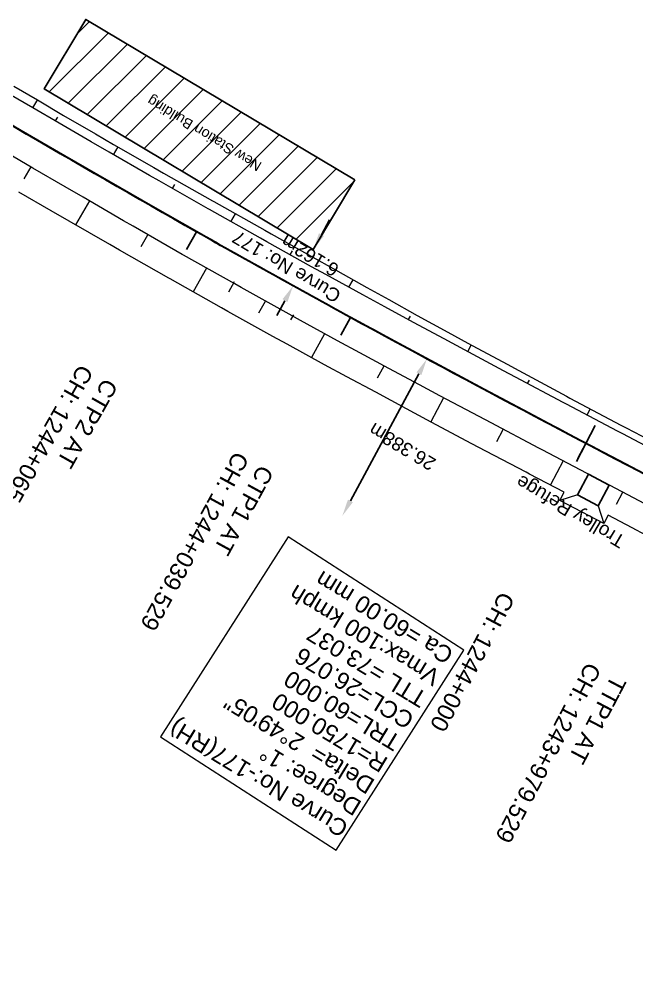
# Model space of a CAD drawing. Header units: metres. Extents: x 593990 to 610403, y 3402023 to 3411833.
# Drawn here: x 599906.5 to 599997.9, y 3408156 to 3408299.2 of the extents above; entities that cross this region are included whole.
import ezdxf

# ---------------------------------------------------------------- set-up
doc = ezdxf.new("R2010")
doc.units = ezdxf.units.M
doc.header["$MEASUREMENT"] = 0
doc.header["$PDSIZE"] = 1
doc.linetypes.add('CENTER2', pattern=[1.125, 0.75, -0.125, 0.125, -0.125])
for name, color, linetype in [('Builtup', 7, 'Continuous'), ('Text', 7, 'Continuous'), ('Trolley Refuse', 10, 'Continuous')]:
    doc.layers.add(name, color=color, linetype=linetype)
for name, color, linetype, lineweight in [('C-ALIG-DG-LINE', 1, 'CENTER2', 70), ('C-ALIG-LABL-DG', 1, 'Continuous', 25), ('C-ALIG-LABL-DG-MARK', 1, 'Continuous', 25), ('Proposed Curve_Details', 10, 'Continuous', 0), ('PROPOSED DFCC TOE LINE', 18, 'Continuous', 0), ('PROPOSED DFCC TOE SLOPES', 239, 'Continuous', 0), ('PROPOSED DFCC TRACK', 1, 'Continuous', 0), ('PROPOSED FORMATION LINE - PLAN', 187, 'Continuous', 0)]:
    doc.layers.add(name, color=color, linetype=linetype, lineweight=lineweight)
doc.styles.add('Arial', font='arial.ttf')
doc.styles.get("Standard").update_dxf_attribs({"font": 'arial.ttf'})
doc.styles.add('Style-Arial', font='arial.ttf')
doc.dimstyles.get("Standard").update_dxf_attribs({"dimtxt": 0.18, "dimasz": 0.18, "dimexe": 0.18, "dimexo": 0.0625, "dimgap": 0.09, "dimtad": 0, "dimtih": 1, "dimtoh": 1, "dimdec": 4, "dimzin": 0, "dimdsep": 46, "dimtxsty": 'Standard', "dimcen": 0.09, "dimadec": 0, "dimazin": 0, "dimtfac": 1, "dimtdec": 4, "dimtofl": 0, "dimtmove": 0, "dimatfit": 3, "dimfxl": 1, "dimtolj": 1, "dimtzin": 0, "dimarcsym": 0})

# ---------------------------------------------------------------- blocks, each defined once
blk = doc.blocks.new('*D67')
at = {"layer": 'Defpoints', "color": 0, "transparency": 16777216}
for p in [(599950.03, 3408265.15), (599947.04, 3408259.76), (599947.04, 3408259.76)]:
    blk.add_point(p, dxfattribs=at)
at = {"layer": 'PROPOSED DFCC TRACK', "color": 0, "lineweight": -2, "transparency": 16777216}
for p, q in [((599951.24, 3408267.34), (599952.45, 3408269.53)), ((599945.83, 3408257.57), (599944.62, 3408255.39))]:
    blk.add_line(p, q, dxfattribs=at)
at = {"layer": 'PROPOSED DFCC TRACK', "color": 0, "transparency": 16777216}
for points in [[(599950.87, 3408267.54), (599951.6, 3408267.14), (599950.03, 3408265.15)], [(599945.47, 3408257.78), (599946.2, 3408257.37), (599947.04, 3408259.76)]]:
    blk.add_solid(points, dxfattribs=at)
at = {"layer": 'PROPOSED DFCC TRACK', "color": 0, "lineweight": 0, "transparency": 16777216, "insert": (599949.54, 3408264.26), "char_height": 2, "attachment_point": 5, "rotation": 149, "style": 'Style-Arial'}
blk.add_mtext('\\A1;6.162m', dxfattribs=at)
blk = doc.blocks.new('TerminatorOpen_0.5')
at = {"color": 0, "linetype": 'ByBlock', "lineweight": -2}
for q in [(-1, 0.25), (-1, 0), (-1, -0.25)]:
    blk.add_line((0, 0), q, dxfattribs=at)
blk = doc.blocks.new('*D71')
at = {"layer": 'Defpoints', "color": 0, "transparency": 16777216}
for p in [(599966.86, 3408248.95), (599966.86, 3408248.95), (599954.34, 3408225.73)]:
    blk.add_point(p, dxfattribs=at)
at = {"layer": 'PROPOSED DFCC TRACK', "color": 0, "lineweight": -2, "transparency": 16777216}
blk.add_line((599955.52, 3408227.93), (599965.67, 3408246.75), dxfattribs=at)
at = {"layer": 'PROPOSED DFCC TRACK', "color": 0, "transparency": 16777216}
for points in [[(599965.3, 3408246.95), (599966.04, 3408246.56), (599966.86, 3408248.95)], [(599955.16, 3408228.12), (599955.89, 3408227.73), (599954.34, 3408225.73)]]:
    blk.add_solid(points, dxfattribs=at)
at = {"layer": 'PROPOSED DFCC TRACK', "color": 0, "lineweight": 0, "transparency": 16777216, "insert": (599963.2, 3408235.95), "char_height": 2, "attachment_point": 5, "rotation": 149, "style": 'Style-Arial'}
blk.add_mtext('\\A1;26.388m', dxfattribs=at)
blk = doc.blocks.new('Tick Hor')
blk.add_lwpolyline([(-0.5, 0), (0.5, 0)])

msp = doc.modelspace()

# ---------------------------------------------------------------- hatches: boundary and pattern name
at = {"layer": 'Text'}
h = msp.add_hatch(dxfattribs=at)
h.set_pattern_fill('ANSI31', color=256)
h.set_pattern_definition([(45, (0, 0), (-2.2450640303, 2.2450640303), [])])
h.paths.add_polyline_path([(599950.0274, 3408265.151), (599956.1731, 3408275.4578), (599916.3276, 3408299.2167), (599910.1819, 3408288.9099)])
h.paths.add_polyline_path([(599943.4317, 3408278.4575), (599926.0783, 3408289.0285), (599924.5437, 3408286.5092), (599941.8971, 3408275.9383)], flags=24)

# ---------------------------------------------------------------- linework, layer by layer
at = {"layer": 'Builtup'}
msp.add_lwpolyline([(599956.1731, 3408275.4578), (599950.0274, 3408265.151), (599910.1819, 3408288.9099), (599916.3276, 3408299.2167)], close=True, dxfattribs=at)
at = {"layer": 'C-ALIG-DG-LINE', "color": 1, "linetype": 'Continuous', "lineweight": 30, "flags": 128}
for points in [[(599932.7485, 3408267.7627), (599931.0646, 3408268.717), (599929.3818, 3408269.6731), (599927.6999, 3408270.6309), (599926.0191, 3408271.5905), (599924.3391, 3408272.5516), (599922.66, 3408273.5143), (599920.9818, 3408274.4785), (599919.3044, 3408275.4441), (599917.6278, 3408276.4112), (599915.952, 3408277.3795), (599914.2768, 3408278.3491), (599912.6024, 3408279.3199), (599910.9287, 3408280.2918), (599909.2555, 3408281.2648), (599907.583, 3408282.2388), (599905.911, 3408283.2137)], [(599998.2283, 3408232.3139), (599996.5149, 3408233.2141), (599994.8018, 3408234.1147), (599993.0889, 3408235.0159), (599991.3762, 3408235.9176), (599989.6639, 3408236.8199), (599987.952, 3408237.7229), (599986.2405, 3408238.6266), (599984.5293, 3408239.5311), (599982.8186, 3408240.4364), (599981.1084, 3408241.3427), (599979.3988, 3408242.2499), (599977.6896, 3408243.1582), (599975.9811, 3408244.0676), (599974.2732, 3408244.9781), (599972.5659, 3408245.8899), (599970.8593, 3408246.8029), (599969.1534, 3408247.7173), (599967.4483, 3408248.6331), (599965.744, 3408249.5503), (599964.0404, 3408250.4691), (599962.3378, 3408251.3894), (599960.636, 3408252.3114), (599958.9351, 3408253.235), (599957.2352, 3408254.1605), (599955.5363, 3408255.0877)]]:
    msp.add_lwpolyline(points, dxfattribs=at)
msp.add_lwpolyline([(599955.5363, 3408255.0877, -0.00372514), (599932.7485, 3408267.7627)], format="xyb", dxfattribs=at)
at = {"layer": 'C-ALIG-LABL-DG', "color": 1, "linetype": 'Continuous', "lineweight": 25}
msp.add_line((599990.3884, 3408236.438), (599989.2228, 3408234.2264), dxfattribs=at)
at = {"layer": 'C-ALIG-LABL-DG-MARK', "color": 1, "linetype": 'Continuous', "lineweight": 25}
for p, q in [((599932.7485, 3408267.7627), (599931.2708, 3408265.1519)), ((599955.5363, 3408255.0877), (599954.0976, 3408252.4552))]:
    msp.add_line(p, q, dxfattribs=at)
at = {"layer": 'Proposed Curve_Details', "color": 1}
msp.add_lwpolyline([(599953.409, 3408176.2214), (599972.3112, 3408205.8061), (599946.2925, 3408222.6036), (599927.3903, 3408193.0189)], close=True, dxfattribs=at)
at = {"layer": 'PROPOSED DFCC TOE LINE'}
for p, q in [((599912.1428, 3408284.7585), (599911.8054, 3408284.1783)), ((599920.4588, 3408279.1663), (599921.1247, 3408280.3219)), ((599907.1941, 3408275.5859), (599908.2342, 3408277.365)), ((599929.4662, 3408274.7752), (599929.1338, 3408274.1921)), ((599916.8758, 3408272.333), (599914.8262, 3408268.7956)), ((599937.8337, 3408269.2615), (599938.4991, 3408270.4431)), ((599924.5331, 3408265.5813), (599925.5391, 3408267.3382)), ((599946.8883, 3408264.9683), (599946.5602, 3408264.3781)), ((599934.2321, 3408262.3955), (599932.2482, 3408258.8781)), ((599955.3143, 3408259.5443), (599955.9359, 3408260.6776)), ((599941.978, 3408255.7477), (599942.9591, 3408257.513)), ((599964.3804, 3408255.286), (599964.0955, 3408254.76)), ((599951.7136, 3408252.68), (599949.7779, 3408249.142)), ((599972.9012, 3408250.0208), (599973.4287, 3408251.0059)), ((599959.5503, 3408246.1418), (599960.5044, 3408247.9134)), ((599981.9798, 3408245.7953), (599981.7266, 3408245.3184)), ((599969.3221, 3408243.1966), (599967.4211, 3408239.6249)), ((599990.5659, 3408240.6423), (599991.0409, 3408241.5423)), ((599977.2161, 3408236.7292), (599978.1593, 3408238.5164)), ((599987.0103, 3408233.8624), (599985.1379, 3408230.2928)), ((599994.9347, 3408227.435), (599995.8707, 3408229.2263))]:
    msp.add_line(p, q, dxfattribs=at)
at = {"layer": 'PROPOSED DFCC TOE LINE', "lineweight": 0, "flags": 128}
msp.add_lwpolyline([(599905.6674, 3408289.3318), (599909.1726, 3408287.2785), (599913.0513, 3408285.0037), (599917.7944, 3408282.2462), (599920.4507, 3408280.7095), (599926.4404, 3408277.2654), (599927.8677, 3408276.4528), (599935.115, 3408272.3444), (599935.3041, 3408272.2376), (599942.8536, 3408267.9973), (599943.8095, 3408267.4641), (599950.4113, 3408263.7719), (599952.513, 3408262.5997), (599957.9651, 3408259.5382), (599961.2131, 3408257.727), (599965.4367, 3408255.3839), (599969.9431, 3408252.899), (599972.9355, 3408251.2709), (599978.7267, 3408248.1595), (599980.474, 3408247.2243), (599987.513, 3408243.4143), (599988.0028, 3408243.1514), (599995.5699, 3408239.1435), (599996.3403, 3408238.7363), (600003.1581, 3408235.1683)], dxfattribs=at)
at = {"layer": 'PROPOSED DFCC TOE LINE', "flags": 128}
for points in [[(599993.0504, 3408224.5664), (599986.5275, 3408227.9873), (599987.1754, 3408229.2237), (599982.0597, 3408231.9055), (599981.5657, 3408232.1641), (599974.4526, 3408235.8974), (599972.6915, 3408236.8249), (599966.8576, 3408239.9243), (599963.8409, 3408241.5465), (599959.2827, 3408244.0006), (599955.0015, 3408246.305), (599951.7069, 3408248.087), (599946.1801, 3408251.1098), (599944.0577, 3408252.2819), (599937.3958, 3408255.9832), (599936.4329, 3408256.521), (599928.8319, 3408260.8025), (599928.6418, 3408260.911), (599921.3525, 3408265.063), (599919.9166, 3408265.8815), (599913.8855, 3408269.3341), (599911.2114, 3408270.8719), (599906.443, 3408273.6367)], [(600126.8528, 3408156.0165), (600123.2992, 3408157.8681), (600114.4309, 3408162.489), (600105.5625, 3408167.1099), (600096.6974, 3408171.737), (600087.8693, 3408176.4347), (600079.0036, 3408181.0606), (600070.1251, 3408185.6623), (600061.2583, 3408190.2862), (600052.4134, 3408194.9518), (600043.5672, 3408199.615), (600034.7119, 3408204.2609), (600025.8573, 3408208.908), (600017.0037, 3408213.557), (600008.1543, 3408218.2142), (600004.8542, 3408219.9509), (599999.298, 3408222.8611), (599997.2596, 3408223.9307), (599993.699, 3408225.8012), (599993.0504, 3408224.5664), (599986.5275, 3408227.9873), (599987.176, 3408229.225)]]:
    msp.add_lwpolyline(points, dxfattribs=at)
at = {"layer": 'PROPOSED DFCC TOE SLOPES', "flags": 128}
for points in [[(599908.5063, 3408286.1193), (599909.2177, 3408287.3328)], [(599938.337, 3408260.3575), (599937.4968, 3408258.8453)], [(599947.095, 3408255.4915), (599946.6715, 3408254.7202)], [(599989.1368, 3408228.8013), (599986.5275, 3408227.9873)], [(599992.2364, 3408227.1757), (599993.0504, 3408224.5664)]]:
    msp.add_lwpolyline(points, dxfattribs=at)
at = {"layer": 'PROPOSED DFCC TRACK', "linetype": 'Continuous', "lineweight": 30, "flags": 128}
for points in [[(599932.7659, 3408267.753), (599926.2464, 3408271.4608), (599919.741, 3408275.1929), (599913.2475, 3408278.9459), (599906.7642, 3408282.7163), (599900.289, 3408286.5006), (599893.8198, 3408290.2953), (599887.3547, 3408294.097), (599880.8916, 3408297.9021)], [(600008.5089, 3408226.9195), (600001.8671, 3408230.4035), (599995.2273, 3408233.891), (599988.5912, 3408237.3856), (599981.9608, 3408240.8909), (599975.3379, 3408244.4104), (599968.7244, 3408247.9476), (599962.1224, 3408251.506), (599955.5337, 3408255.0893)]]:
    msp.add_lwpolyline(points, dxfattribs=at)
at = {"layer": 'PROPOSED DFCC TRACK', "linetype": 'Continuous', "lineweight": 30, "extrusion": (0, 0, -1)}
msp.add_arc((-600794.7719, 3409790.7257), 1750, 298.656975, 299.50996, dxfattribs=at)
at = {"layer": 'PROPOSED FORMATION LINE - PLAN', "flags": 128}
for points in [[(600002.6845, 3408234.266), (599995.8717, 3408237.8455), (599995.1005, 3408238.2513), (599987.5243, 3408242.246), (599987.0328, 3408242.5059), (599979.9589, 3408246.2554), (599978.2087, 3408247.1866), (599972.4072, 3408250.2846), (599969.404, 3408251.8961), (599964.8719, 3408254.3391), (599960.6234, 3408256.6426), (599957.356, 3408258.4238), (599951.8707, 3408261.4343), (599949.7624, 3408262.5983), (599943.1457, 3408266.2759), (599942.1895, 3408266.8104), (599934.6377, 3408271.0601), (599934.4485, 3408271.1672), (599927.2031, 3408275.291), (599925.7769, 3408276.1076), (599919.7841, 3408279.5544), (599917.1257, 3408281.0908), (599912.3777, 3408283.8451), (599908.4904, 3408286.1086), (599904.9811, 3408288.1578)], [(599999.1424, 3408227.5177), (599992.3145, 3408231.0834), (599991.5413, 3408231.4878), (599983.9433, 3408235.4698), (599983.4502, 3408235.7289), (599976.3513, 3408239.469), (599974.5941, 3408240.3982), (599968.768, 3408243.4908), (599965.751, 3408245.0999), (599961.1964, 3408247.5404), (599956.9253, 3408249.8424), (599953.6394, 3408251.6231), (599948.1297, 3408254.647), (599946.012, 3408255.8161), (599939.366, 3408259.51), (599938.4056, 3408260.047), (599930.8202, 3408264.3155), (599930.6305, 3408264.4235), (599923.3657, 3408268.5824), (599921.9362, 3408269.4056), (599915.9315, 3408272.8792), (599913.269, 3408274.427), (599908.5149, 3408277.2006), (599904.6241, 3408279.4792)]]:
    msp.add_lwpolyline(points, dxfattribs=at)
at = {"layer": 'Trolley Refuse'}
msp.add_lwpolyline([(599990.7624, 3408231.9009), (599993.862, 3408230.2753), (599992.2364, 3408227.1757), (599989.1368, 3408228.8013)], close=True, dxfattribs=at)

# ---------------------------------------------------------------- block references
at = {"layer": 'C-ALIG-LABL-DG', "color": 1, "linetype": 'Continuous', "lineweight": 25, "xscale": 5.999999999999997, "yscale": 5.999999999999997, "zscale": 5.999999999999997, "rotation": 242.2112061607431}
msp.add_blockref('Tick Hor', (599990.3884, 3408236.438), dxfattribs=at)

# ---------------------------------------------------------------- texts
at = {"layer": 'C-ALIG-LABL-DG', "color": 1, "lineweight": 30, "char_height": 2.5, "attachment_point": 1, "style": 'Arial'}
for s, insert, width, rotation in [('CTP2 AT \\PCH: 1244+065.604', (599921.203, 3408245.0217), 47.200636, 240.489598), ('CTP1 AT \\PCH: 1244+039.529', (599944.2748, 3408232.2276), 47.16124, 241.343333)]:
    msp.add_mtext(s, dxfattribs=dict(at, insert=insert, width=width, rotation=rotation))
at = {"layer": 'Proposed Curve_Details', "attachment_point": 7, "line_spacing_factor": 0.9, "style": 'Style-Arial'}
for s, insert, char_height, rotation in [('Curve No: 177', (599954.3395, 3408258.8637, -0.3439), 2, 149.209933), ('Curve No:-177(RH)\\PDegree: 1%%D\\PDelta=  2%%D49\'05"\\PR=1750.000\\PTRL=60.000\\PCCL=26.076\\PTTL =73.037\\PVmax:100 kmph\\PCa =60.00 mm', (599971.0201, 3408205.7927), 2.5, 148.741295)]:
    msp.add_mtext(s, dxfattribs=dict(at, insert=insert, char_height=char_height, rotation=rotation))
at = {"layer": 'Text'}
msp.add_text('New Station Building', height=1.5, rotation=148.651979, dxfattribs=at).set_placement((599942.5266, 3408277.9168))
at = {"layer": 'Trolley Refuse'}
msp.add_text('Trolley Refuge', height=2, rotation=149.17669, dxfattribs=at).set_placement((599996.4145, 3408222.5488))

# ---------------------------------------------------------------- dimensions: what is measured, and where the dimension line sits
at = {"layer": 'PROPOSED DFCC TRACK', "color": 10, "lineweight": 0}
for base, p1, p2, angle, picture, middle in [((599947.0425, 3408259.7604), (599950.0274, 3408265.151), (599947.0425, 3408259.7604), 241.02573, '*D67', (599949.5427, 3408264.2576)), ((599966.8559, 3408248.9547), (599954.336, 3408225.7264), (599966.8559, 3408248.9547), 61.675594, '*D71', (599963.2034, 3408235.9516))]:
    dim = msp.add_linear_dim(base=base, p1=p1, p2=p2, angle=angle, dimstyle='Standard', override={"dimtxt": 2, "dimasz": 2.5, "dimexe": 0.125, "dimexo": 0.125, "dimgap": 0.125, "dimtad": 1, "dimtih": 0, "dimtoh": 0, "dimdec": 3, "dimzin": 11, "dimpost": 'm', "dimtxsty": 'Style-Arial', "dimsah": 1, "dimadec": 4, "dimazin": 3, "dimtmove": 2, "dimatfit": 1, "dimldrblk": 'TerminatorOpen_0.5', "dimfrac": 2, "dimtzin": 11}, dxfattribs=at)
    dim.commit()
    dim.dimension.update_dxf_attribs({"geometry": picture, "text_midpoint": middle, "dimtype": 129, "text_rotation": 149})

# ---------------------------------------------------------------- next in the draw order: texts
at = {"layer": 'C-ALIG-LABL-DG', "color": 1, "linetype": 'Continuous', "lineweight": 25, "insert": (599978.8505, 3408214.0953), "char_height": 2.5, "width": 22.502814, "attachment_point": 4, "rotation": 242.211206, "style": 'Arial', "bg_fill": 3, "box_fill_scale": 1.04, "bg_fill_color": 256, "bg_fill_true_color": 13158600, "bg_fill_transparency": 0}
msp.add_mtext('CH: 1244+000', dxfattribs=at)

# ---------------------------------------------------------------- next in the draw order: texts
at = {"layer": 'C-ALIG-LABL-DG', "color": 1, "lineweight": 30, "insert": (599996.4553, 3408201.1131), "char_height": 2.5, "width": 46.721067, "attachment_point": 1, "rotation": 242.325546, "style": 'Arial'}
msp.add_mtext('TTP1 AT \\PCH: 1243+979.529', dxfattribs=at)

doc.saveas('drawing.dxf')
